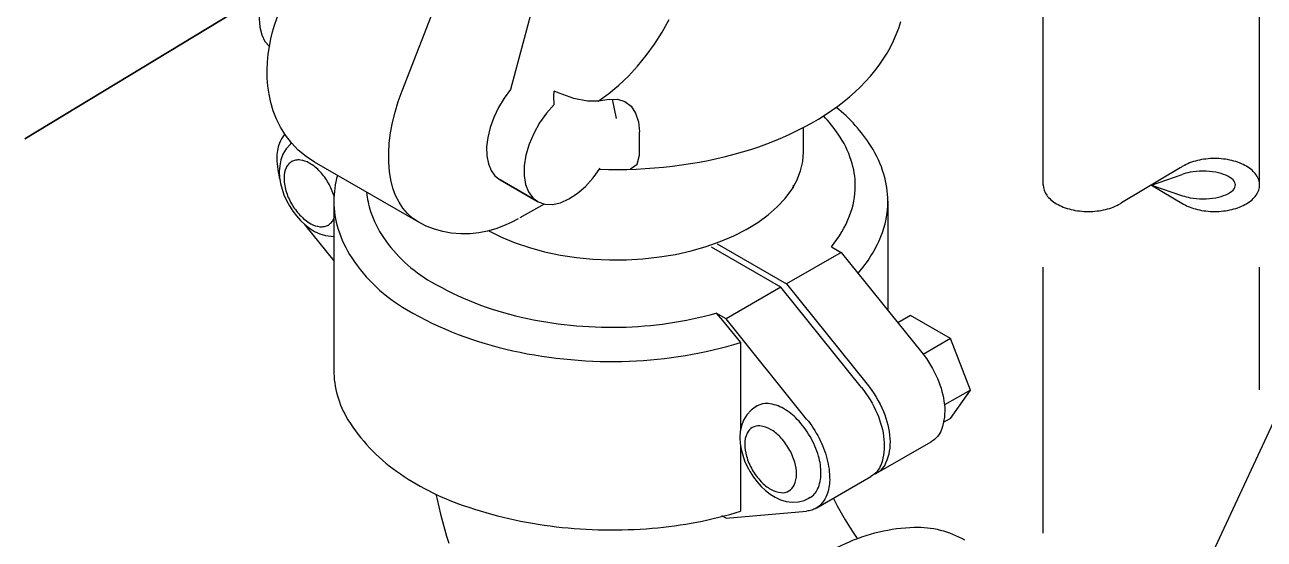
# Model space of a CAD drawing. Header units: centimetres. Extents: x 394264 to 551709, y 50011 to 59011.
# Drawn here: x 525288.2 to 525478.4, y 54003.9 to 54082.8 of the extents above; entities that cross this region are included whole.
import ezdxf

# ---------------------------------------------------------------- set-up
doc = ezdxf.new("R2010")
doc.units = ezdxf.units.CM
for name, color, linetype, lineweight in [('-M-YNGN-ZON3', 6, 'SP', 30), ('0-KRCN-DETAY-YAZI', 71, 'Continuous', 35), ('0-KRCN-YNG-CIHAZ', 4, 'Continuous', 30)]:
    doc.layers.add(name, color=color, linetype=linetype, lineweight=lineweight)
doc.styles.add('CIZGI', font='tahoma.ttf', dxfattribs={"width": 0.8, "oblique": 20})
doc.linetypes.add('SP', pattern='A,2,-0.1,["SP",CIZGI,S=0.14,R=0.2,X=0,Y=-0.07],-0.255', length=2.355)

# ---------------------------------------------------------------- blocks, each defined once
blk = doc.blocks.new('A$C66BCA59E')
at = {"layer": '0-KRCN-DETAY-YAZI'}
blk.add_line((671.24, -734.66, 2660.53), (616.26, -767.95, 2660.53), dxfattribs=at)
at = {"layer": '0-KRCN-YNG-CIHAZ', "color": 31, "linetype": 'Continuous', "lineweight": -3, "extrusion": (0, 0.816497, 0.57735)}
for p, q in [((674.18, -760.56, 2506.94), (695.57, -705.43, 2506.94)), ((772.61, -775.04, 2635.8), (772.61, -707.42, 2607.9)), ((805.81, -775.04, 2635.8), (805.81, -707.42, 2607.9)), ((696.35, -739.66, 2506.94), (690.83, -760.37, 2506.94)), ((697.45, -761.38, 2506.94), (697.52, -760.61, 2506.94)), ((697.52, -760.61, 2506.94), (697.52, -760.61, 2506.94)), ((698.27, -760.94, 2506.94), (697.52, -760.61, 2506.94)), ((700.56, -761.74, 2506.94), (698.27, -760.94, 2506.94)), ((697.5, -762.69, 2506.94), (697.45, -761.38, 2506.94)), ((702.66, -762.16, 2506.94), (700.56, -761.74, 2506.94)), ((704.29, -762.16, 2506.94), (702.66, -762.16, 2506.94)), ((705.95, -761.9, 2506.94), (704.29, -762.16, 2506.94)), ((706.42, -761.85, 2506.94), (707.04, -764.83, 2506.94)), ((735.8, -769.93, 2506.94), (735.8, -766.2, 2506.94)), ((710.6, -770.46, 2506.94), (710.6, -766.89, 2506.94)), ((710.25, -771.82, 2506.94), (710.6, -770.46, 2506.94)), ((676.64, -780.71, 2506.94), (660.75, -771.53, 2506.94)), ((709.23, -772.56, 2506.94), (710.25, -771.82, 2506.94)), ((793.64, -772.41, 2632.08), (784.61, -777.78, 2639.68)), ((694.97, -777.57, 2506.94), (689.21, -774.25, 2506.94)), ((689.21, -774.25, 2506.94), (694.97, -777.57, 2506.94)), ((789.22, -775.04, 2635.8), (793.9, -773.42, 2633.51)), ((734.24, -775.54, 2506.94), (734.24, -775.06, 2506.94)), ((789.22, -775.04, 2635.8), (794.13, -777.98, 2639.96)), ((789.22, -775.04, 2635.8), (793.98, -776.69, 2638.14)), ((663.7, -777.52, 2513.61), (663.7, -803.42, 2513.61)), ((695.98, -777.95, 2506.94), (692.27, -780.09, 2506.94)), ((748.75, -777.52, 2513.61), (748.75, -794.28, 2513.61)), ((659.21, -781.08, 2513.61), (663.7, -786.67, 2513.61)), ((732.32, -790.73, 2513.61), (721.69, -784.6, 2513.61)), ((722.57, -784.09, 2513.61), (733.2, -790.23, 2513.61)), ((741.6, -785.38, 2513.61), (733.2, -790.23, 2513.61)), ((740.08, -784.5, 2513.61), (740.11, -784.53, 2513.61)), ((740.08, -784.5, 2513.61), (741.6, -785.38, 2513.61)), ((741.6, -785.38, 2513.61), (753.95, -800.75, 2513.61)), ((772.61, -828.46, 2645.23), (772.61, -787.64, 2645.23)), ((805.81, -806.46, 2645.23), (805.81, -787.64, 2645.23)), ((732.32, -790.73, 2513.61), (723.92, -795.58, 2513.61)), ((744.68, -806.11, 2513.61), (732.32, -790.73, 2513.61)), ((733.2, -790.23, 2513.61), (745.55, -805.6, 2513.61)), ((723.92, -795.58, 2513.61), (722.4, -794.71, 2513.61)), ((752.22, -795.08, 2513.61), (750.29, -796.19, 2513.61)), ((758.35, -798.62, 2513.61), (752.22, -795.08, 2513.61)), ((736.28, -810.96, 2513.61), (723.92, -795.58, 2513.61)), ((758.35, -798.62, 2513.61), (754.17, -801.03, 2513.61)), ((761.41, -806.51, 2513.61), (758.35, -798.62, 2513.61)), ((726.13, -799.22, 2513.61), (726.13, -812.76, 2513.61)), ((793.45, -842.62, 2590.58), (813.22, -800.02, 2543.26)), ((761.41, -806.51, 2513.61), (757.43, -808.8, 2513.61)), ((758.35, -810.86, 2513.61), (761.41, -806.51, 2513.61)), ((728.68, -808.95, 2513.61), (728.46, -809.09, 2513.61)), ((758.35, -810.86, 2513.61), (757.33, -811.45, 2513.61)), ((726.13, -814.96, 2513.61), (726.13, -825.12, 2513.61)), ((747.02, -819.29, 2513.61), (755.42, -814.44, 2513.61)), ((737.74, -824.65, 2513.61), (746.14, -819.8, 2513.61)), ((736.8, -823.02, 2513.61), (736.58, -823.15, 2513.61)), ((723.92, -826.2, 2513.61), (736.28, -825.1, 2513.61)), ((723.92, -826.2, 2513.61), (723.28, -825.83, 2513.61))]:
    blk.add_line(p, q, dxfattribs=at)
at = {"layer": '0-KRCN-YNG-CIHAZ', "color": 31, "linetype": 'Continuous', "lineweight": -3}
for points, elevation in [([(704.29, -762.16), (705.9, -761.01), (707.45, -759.73), (708.93, -758.33), (710.34, -756.81), (711.67, -755.17), (712.93, -753.43), (714.1, -751.58), (715.18, -749.64)], 2506.94), ([(656.83, -739.21), (655.73, -740.44), (654.73, -741.83), (653.87, -743.32), (653.17, -744.88), (652.66, -746.45), (652.34, -747.99), (652.23, -749.46), (652.32, -750.8), (652.63, -751.99), (653.13, -752.98), (653.81, -753.75)], 2506.94), ([(704.46, -772.61), (705.87, -772.65), (707.28, -772.66), (708.69, -772.64), (710.1, -772.6), (711.51, -772.52), (712.91, -772.42), (714.31, -772.3), (715.7, -772.14), (717.08, -771.96), (718.46, -771.75), (719.82, -771.52), (721.17, -771.26), (722.5, -770.97), (723.83, -770.66), (725.13, -770.32), (726.42, -769.95), (727.69, -769.56), (728.94, -769.15), (730.17, -768.7), (731.37, -768.24), (732.56, -767.74), (733.72, -767.23), (734.85, -766.69), (735.96, -766.12), (737.04, -765.53), (738.09, -764.92), (739.11, -764.28), (740.1, -763.62), (741.06, -762.93), (741.98, -762.22), (742.87, -761.49), (743.73, -760.74), (744.55, -759.96), (745.33, -759.16), (746.07, -758.33), (746.77, -757.48), (747.43, -756.61), (748.05, -755.72), (748.62, -754.8), (749.14, -753.87), (749.62, -752.91), (750.04, -751.94), (750.41, -750.94), (750.72, -749.94)], 2506.94), ([(690.83, -760.37), (689.83, -761.71), (688.96, -763.15), (688.24, -764.66), (687.69, -766.2), (687.32, -767.72), (687.15, -769.19), (687.19, -770.54), (687.42, -771.76), (687.84, -772.8), (688.44, -773.64), (689.21, -774.25)], 2506.94), ([(697.5, -762.69), (696.33, -764.01), (695.28, -765.51), (694.39, -767.11), (693.69, -768.78), (693.2, -770.45), (692.94, -772.07), (692.92, -773.58), (693.13, -774.94), (693.57, -776.09), (694.23, -777), (695.09, -777.64), (696.1, -777.98), (697.25, -778.02), (698.49, -777.75), (699.78, -777.18), (701.08, -776.34), (702.33, -775.24), (703.51, -773.93), (704.57, -772.45)], 2506.94), ([(687.47, -782.09), (689.43, -783.05), (691.52, -783.91), (693.74, -784.65), (696.06, -785.27), (698.48, -785.78), (700.96, -786.15), (703.48, -786.4), (706.04, -786.52), (708.61, -786.51), (711.16, -786.36), (713.68, -786.08), (716.14, -785.68), (718.54, -785.15), (720.84, -784.49), (723.03, -783.73), (725.1, -782.85), (727.02, -781.87), (728.78, -780.79), (730.37, -779.63), (731.78, -778.39), (732.99, -777.09), (733.99, -775.73), (734.78, -774.32), (735.34, -772.87), (735.69, -771.4), (735.8, -769.93)], 2506.94), ([(679.37, -822.51), (679.55, -823.32), (679.82, -824.44), (680.1, -825.56), (680.39, -826.68), (680.7, -827.8), (681.02, -828.92), (681.35, -830.03)], 2635.01), ([(740.38, -823.12), (740.42, -823.18), (740.99, -824.28), (741.59, -825.36), (742.21, -826.44), (742.85, -827.5), (743.51, -828.55), (744.02, -829.31)], 2635.01)]:
    blk.add_lwpolyline(points, dxfattribs=dict(at, elevation=elevation))
at = {"layer": '0-KRCN-YNG-CIHAZ', "color": 31, "linetype": 'Continuous', "lineweight": -3, "extrusion": (1.25e-14, 1.75e-14, -1), "elevation": -2506.94}
blk.add_lwpolyline([(-660.74, -771.53), (-659.43, -770.67), (-658.24, -769.68), (-657.19, -768.58), (-656.28, -767.4), (-655.52, -766.17), (-654.9, -764.91), (-654.41, -763.64), (-654.03, -762.37), (-653.76, -761.1), (-653.58, -759.85), (-653.49, -758.61), (-653.47, -757.38), (-653.52, -756.16), (-653.64, -754.96), (-653.81, -753.77), (-654.04, -752.6), (-654.3, -751.54), (-654.59, -750.5), (-654.93, -749.47), (-655.31, -748.45)], dxfattribs=at)
at = {"layer": '0-KRCN-YNG-CIHAZ', "color": 31, "linetype": 'Continuous', "lineweight": -3, "extrusion": (-1.1e-14, -1.65e-14, -1), "elevation": -2506.94}
blk.add_lwpolyline([(-676.64, -780.71), (-675.78, -780.13), (-675.01, -779.43), (-674.31, -778.61), (-673.71, -777.67), (-673.19, -776.63), (-672.78, -775.5), (-672.46, -774.26), (-672.24, -772.95), (-672.13, -771.56), (-672.12, -770.1), (-672.21, -768.59), (-672.41, -767.04), (-672.7, -765.44), (-673.1, -763.83), (-673.59, -762.2), (-674.18, -760.56)], dxfattribs=at)
at = {"layer": '0-KRCN-YNG-CIHAZ', "color": 31, "linetype": 'Continuous', "lineweight": -3, "extrusion": (-1.2e-15, -1.31e-14, -1), "elevation": -2506.94}
blk.add_lwpolyline([(-705.95, -761.9), (-707.25, -761.88), (-708.39, -762.23), (-709.33, -762.94), (-710.03, -763.99), (-710.46, -765.32), (-710.6, -766.89)], dxfattribs=at)
at = {"layer": '0-KRCN-YNG-CIHAZ', "color": 31, "linetype": 'Continuous', "lineweight": -3, "flags": 128}
for points, elevation in [([(740.08, -784.5, 0.079493), (742.88, -779.76, 0.093798), (743.75, -775.16, 0.079543), (743.12, -771.25, 0.070339), (741.14, -767.23, 0.040179), (738.88, -764.42, 0.075174)], 2513.61), ([(744.18, -788.59, 0.082025), (747.67, -782.96, 0.09812), (748.75, -777.52, 0.0744), (748.13, -773.36, 0.066732), (746.17, -769.1, 0.083246), (740.81, -763.11, 0.076518)], 2513.61), ([(656.17, -767.21, 0.010035), (656.08, -767.32, 0.079558), (655.36, -768.6, 0.092261), (654.95, -770.96, 0.06528), (655.44, -774.3)], 2513.61), ([(663.73, -776.76, 0.059135), (662.89, -774.76, 0.058683), (661.61, -773, 0.071789), (659.94, -771.67, 0.105442), (658.56, -771.2, 0.0743), (657.83, -771.23, 0.085477), (657.23, -771.45, 0.081166), (656.76, -771.83, 0.071444), (656.38, -772.41, 0.107993), (656.06, -773.81, 0.072996), (656.35, -775.91, 0.059012), (657.2, -777.9, 0.058793), (658.49, -779.65, 0.072201), (660.16, -780.98, 0.10632), (661.54, -781.43, 0.073322), (662.26, -781.4, 0.083983), (662.85, -781.18, 0.082667), (663.32, -780.79, 0.072451), (663.7, -780.2)], 2513.61), ([(664.26, -773.56, 0.070295), (663.7, -777.52, 0.076736), (664.36, -781.81, 0.06839), (666.45, -786.2, 0.117465), (674.88, -794.17, 0.077359), (691.2, -800.49, 0.062863), (709.06, -802.08, 0.065189), (726.13, -799.22)], 2513.61), ([(668.74, -776.15, 0.059791), (669.33, -779.08, 0.070339), (671.31, -783.1, 0.112673), (678.63, -789.89, 0.075174), (692.48, -795.32, 0.061052), (707.63, -796.86, 0.062271), (722.4, -794.71)], 2513.61), ([(753.95, -800.75, -0.067056), (756.37, -804.76, -0.075817), (757.43, -808.76, -0.112183), (756.98, -812.56, -0.178588), (755.42, -814.44)], 2513.61), ([(663.7, -803.42, 0.139368), (665.87, -811.06, 0.100989), (673.32, -818.97, 0.070065), (683.53, -824.22, 0.054715), (697.82, -827.49, 0.049896), (712.57, -827.73, 0.053343), (726.13, -825.12)], 2513.61), ([(744.68, -806.11, -0.067056), (747.1, -810.11, -0.075817), (748.15, -814.12, -0.112183), (747.71, -817.92, -0.178588), (746.14, -819.8)], 2513.61), ([(745.55, -805.6, -0.07002), (748.06, -809.81, -0.080646), (749.06, -813.95, -0.123779), (748.41, -817.75, -0.194188), (746.61, -819.49)], 2513.61), ([(736.8, -823.02, 0.156851), (737.96, -821.74, 0.106617), (738.48, -819.3, 0.072341), (738.1, -816.66, 0.058752), (736.8, -813.64, 0.058752), (734.84, -811.01, 0.072341), (732.74, -809.36, 0.106617), (730.36, -808.59, 0.156851), (728.68, -808.95)], 2513.61), ([(736.28, -810.96, -0.051032), (738.18, -813.89, -0.05318), (739.39, -817.03, -0.065245), (739.82, -820.31, -0.09221), (739.39, -822.62, -0.078353), (738.67, -823.85, -0.091914), (737.74, -824.65, -0.056108), (737.06, -824.95, -0.052629), (736.28, -825.1)], 2513.61), ([(710.5, -872.73, -0.053343), (715.02, -859.68, -0.049896), (722.6, -847.03, -0.054715), (732.58, -836.28, -0.070065), (742.23, -830.07, -0.100989), (752.8, -827.57, -0.139368), (760.5, -829.51)], 2630.07)]:
    blk.add_lwpolyline(points, format="xyb", dxfattribs=dict(at, elevation=elevation))
at = {"layer": '0-KRCN-YNG-CIHAZ', "color": 31, "linetype": 'Continuous', "lineweight": -3, "elevation": 2513.61, "flags": 128}
for points in [[(657.24, -768.63), (657.05, -768.76), (656.38, -769.49), (655.89, -770.31), (655.57, -771.19), (655.39, -772.08), (655.33, -772.98), (655.38, -773.88), (655.52, -774.78), (655.75, -775.68), (656.05, -776.56), (656.43, -777.42), (656.88, -778.25), (657.39, -779.04), (657.96, -779.79), (658.58, -780.48), (659.25, -781.11), (659.97, -781.67), (660.73, -782.15), (661.55, -782.53), (662.43, -782.79), (663.7, -782.92)], [(722.4, -794.71), (723.34, -795.84), (724.27, -796.96), (725.2, -798.09), (726.13, -799.22)], [(728.58, -809.01), (727.76, -809.59), (727.09, -810.32), (726.6, -811.14), (726.28, -812.01), (726.1, -812.9), (726.04, -813.8), (726.09, -814.71), (726.23, -815.61), (726.46, -816.5), (726.76, -817.38), (727.14, -818.24), (727.59, -819.07), (728.1, -819.87), (728.67, -820.62), (729.29, -821.31), (729.96, -821.94), (730.68, -822.5), (731.45, -822.97), (732.27, -823.35), (733.14, -823.62), (734.06, -823.74), (735.03, -823.69), (735.89, -823.47), (736.7, -823.07)]]:
    blk.add_lwpolyline(points, dxfattribs=at)
at = {"layer": '0-KRCN-YNG-CIHAZ', "color": 31, "linetype": 'Continuous', "lineweight": -3, "extrusion": (0, 0.816497, 0.57735), "elevation": 888.97}
for points in [[(-805.81, 2599.59, 0.096722), (-805.28, 2596.89, 0.097741), (-803.79, 2594.61, 0.099217), (-801.54, 2593.08, 0.100287), (-798.91, 2592.55, 0.100287), (-796.27, 2593.08, 0.099217), (-794.02, 2594.61, 0.020454), (-793.64, 2595.04, 0.096722)], [(-802.09, 2599.59, 0.128983), (-801.74, 2598.25, 0.106339), (-800.63, 2597, 0.084788), (-799.08, 2596.22, 0.074033), (-797.11, 2595.92, 0.074033), (-795.14, 2596.22, 0.066121), (-793.9, 2596.78, 0.106339)], [(-772.61, 2599.59, 0.096722), (-773.14, 2602.29, 0.097741), (-774.63, 2604.57, 0.099217), (-776.88, 2606.1, 0.100287), (-779.51, 2606.64, 0.100287), (-782.15, 2606.1, 0.099217), (-784.4, 2604.57, 0.011198), (-784.61, 2604.34, 0.096722)], [(-793.98, 2602.45, 0.061353), (-795.14, 2602.96, 0.074033), (-797.11, 2603.26, 0.074033), (-799.08, 2602.96, 0.084788), (-800.63, 2602.18, 0.106339), (-801.74, 2600.93, 0.128983), (-802.09, 2599.59, 0.128983)], [(-794.13, 2604.68, 0.093588), (-796.27, 2606.1, 0.100287), (-798.91, 2606.64, 0.100287), (-801.54, 2606.1, 0.099217), (-803.79, 2604.57, 0.097741), (-805.28, 2602.29, 0.096722), (-805.81, 2599.59, 0.096722)]]:
    blk.add_lwpolyline(points, format="xyb", dxfattribs=at)
at = {"layer": '0-KRCN-YNG-CIHAZ', "color": 31, "linetype": 'Continuous', "lineweight": -3, "extrusion": (9.01e-14, -1.87e-13, -1), "elevation": -2506.94}
blk.add_lwpolyline([(-692.01, -780.24), (-690.91, -780.81), (-689.76, -781.32), (-688.56, -781.75), (-687.3, -782.11), (-685.98, -782.37), (-684.61, -782.52), (-683.18, -782.54), (-681.72, -782.43), (-680.43, -782.19), (-679.13, -781.83), (-677.86, -781.34), (-676.64, -780.71)], dxfattribs=at)
at = {"layer": '0-KRCN-YNG-CIHAZ', "color": 31, "linetype": 'Continuous', "lineweight": -3, "elevation": 2513.61, "flags": 128}
blk.add_lwpolyline([(733.56, -822.01, 0.156851), (734.36, -821.12, 0.106617), (734.72, -819.43, 0.072341), (734.46, -817.6, 0.058752), (733.56, -815.52, 0.058752), (732.2, -813.69, 0.072341), (730.75, -812.55, 0.106617), (729.1, -812.02, 0.156851), (727.94, -812.27, 0.156851), (727.14, -813.15, 0.106617), (726.77, -814.84, 0.072341), (727.04, -816.67, 0.058752), (727.94, -818.76, 0.058752), (729.3, -820.58, 0.072341), (730.75, -821.73, 0.106617), (732.39, -822.26, 0.156851)], format="xyb", close=True, dxfattribs=at)

msp = doc.modelspace()

# ---------------------------------------------------------------- block references
at = {"layer": '-M-YNGN-ZON3'}
msp.add_blockref('A$C66BCA59E', (524671.91, 54833.28, -2010.95), dxfattribs=at)

doc.saveas('drawing.dxf')
